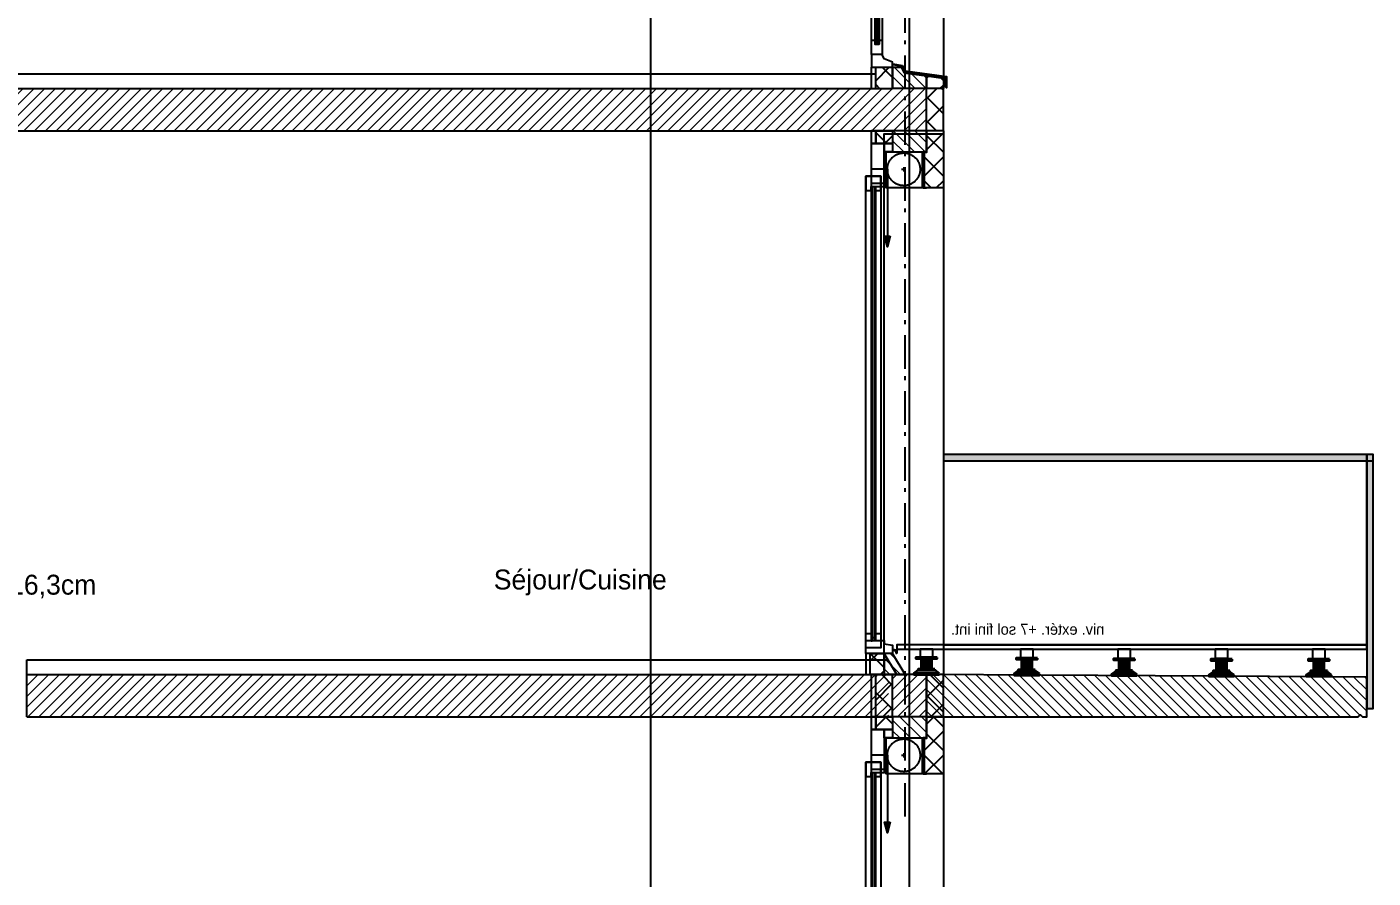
# Model space of a CAD drawing. Header units: centimetres. Extents: x -35664 to 50682, y -23001 to 23705.
# Drawn here: x 11530 to 12166, y -13743 to -13341 of the extents above; entities that cross this region are included whole.
import ezdxf

# ---------------------------------------------------------------- set-up
doc = ezdxf.new("R2010")
doc.units = ezdxf.units.CM
doc.header["$PDMODE"] = 67
doc.linetypes.add('Style de ligne -6', pattern=[1.04164, 0.625, -0.20828, 0.06943, -0.13893])
doc.linetypes.add('VW-02', pattern=[0.69435, 0.48607, -0.20828])
doc.layers.get('0').update_dxf_attribs({"color": 252})
doc.layers.add('B BATI-murs', color=252, linetype='Continuous', lineweight=35)
for name, color, linetype in [('B BATI-murs_Hatch', 252, 'Continuous'), ('B GÈnÈral_Hatch', 252, 'Continuous'), ('B Général', 252, 'Continuous'), ('C ANNOTATIONS-texte', 252, 'Continuous'), ('GÈnÈral_Hatch', 252, 'Continuous'), ('Général', 252, 'Continuous'), ('prlm-Coupe', 252, 'Continuous'), ('prlm-EAU-EP', 141, 'Continuous')]:
    doc.layers.add(name, color=color, linetype=linetype)
doc.styles.add('Eurostile', font='Eurosti.TTF')
doc.styles.add('Eurostile (italic)', font='Eurostib.TTF')
doc.dimstyles.new('100é', dxfattribs={"dimtxt": 16.471002, "dimasz": 6.232178, "dimexe": 10, "dimexo": 25, "dimgap": 1, "dimtad": 1, "dimdec": 1, "dimtxsty": 'Eurostile', "dimblk": 'A 90.VW_SLASH', "dimblk1": 'A 90.VW_SLASH', "dimblk2": 'A 90.VW_SLASH', "dimcen": 0, "dimdle": 10, "dimazin": 0, "dimtfac": 1, "dimtdec": 1, "dimtix": 1, "dimtmove": 0, "dimatfit": 0, "dimldrblk": 'A 90.VW_FILLEDARROW', "dimfxl": 1, "dimfrac": 2, "dimtolj": 1, "dimarcsym": 0})
pattern_1 = [(45, (-23116.8977, 10090.366), (2.4253472, -2.6458333), [])]
pattern_2 = [(135, (-23116.898, 10090.366), (-5.6568542, -5.6568542), []), (225, (-23116.898, 10090.366), (-5.6568542, 5.6568542), [])]
pattern_3 = [(45, (0, 0), (-5.65685, 5.65685), []), (135, (0, 0), (5.65685, 5.65685), [])]
pattern_4 = [(45, (0, 0), (2.42535, -2.64583), [])]

# ---------------------------------------------------------------- blocks, each defined once
blk = doc.blocks.new('A 90.VW_SLASH')
at = {"linetype": 'ByBlock', "lineweight": -2}
blk.add_line((1.6, 0), (-1, 0), dxfattribs=at)
at = {"linetype": 'Continuous', "lineweight": 20, "flags": 128}
blk.add_lwpolyline([(0.5, 0.5), (-0.5, -0.5)], dxfattribs=at)
blk = doc.blocks.new('*D280')
at = {"layer": 'Defpoints', "color": 0, "transparency": 16777216}
for p in [(11824.94, -12422.69), (11874.3, -12422.69), (11874.3, -13970.85)]:
    blk.add_point(p, dxfattribs=at)
at = {"layer": 'prlm-EAU-EP', "color": 0, "lineweight": -2, "transparency": 16777216}
for p, q in [((11849.3, -12422.69), (11814.94, -12422.69)), ((11824.94, -13964.62), (11824.94, -12428.93)), ((11849.3, -13970.85), (11814.94, -13970.85))]:
    blk.add_line(p, q, dxfattribs=at)
at = {"layer": 'prlm-EAU-EP', "color": 0, "lineweight": -2, "transparency": 16777216, "xscale": 6.232177734375, "yscale": 6.232177734375, "zscale": 6.232177734375}
for p, rotation in [((11824.94, -12422.69), 90), ((11824.94, -13970.85), 270)]:
    blk.add_blockref('A 90.VW_SLASH', p, dxfattribs=dict(at, rotation=rotation))
at = {"layer": 'prlm-EAU-EP', "color": 0, "transparency": 16777216, "insert": (11816.69, -13196.77), "char_height": 16.471, "attachment_point": 5, "rotation": 90, "style": 'Eurostile'}
blk.add_mtext('\\A1;1548.16', dxfattribs=at)
blk = doc.blocks.new('A 90.VW_FILLEDARROW')
at = {"linetype": 'Continuous'}
blk.add_hatch(color=250, dxfattribs=at).paths.add_polyline_path([(-1.6, 0.43), (0, 0), (-1.6, -0.43)])
at = {"linetype": 'Continuous', "flags": 128}
blk.add_lwpolyline([(-1.6, 0.43), (0, 0), (-1.6, -0.43)], close=True, dxfattribs=at)
blk = doc.blocks.new('B 90.F 220 All. fixe Coupe (2D)')
at = {"layer": 'B GÈnÈral_Hatch', "linetype": 'Continuous'}
h = blk.add_hatch(dxfattribs=at)
h.set_pattern_fill('02_ISOLANT', color=256, style=0, pattern_type=2)
h.set_pattern_definition(pattern_3)
h.paths.add_polyline_path([(-116.7, 17), (-89.7, 17), (-89.7, 8), (-106.7, 8), (-106.7, 9), (-116.7, 9)])
for points in [[(-89.7, 9), (-89.8, 9), (-89.8, 7.6), (-106.6, 7.6), (-106.6, 9.1), (-116.7, 9.1), (-116.7, 9), (-106.7, 9), (-106.7, 7.5), (-89.7, 7.5)], [(-66.85, -8.15), (-61.85, -9.49), (-66.85, -10.83)], [(-90.4, -15.1), (28.33, -15.1), (28.33, -15.6), (-90.4, -15.6)], [(-90.4, -17.1), (28.33, -17.1), (28.33, -16.6), (-90.4, -16.6)], [(35.26, -13.43), (119.37, -13.43), (119.37, -13.93), (35.26, -13.93)], [(35.26, -15.43), (119.37, -15.43), (119.37, -14.93), (35.26, -14.93)]]:
    blk.add_hatch(color=250, dxfattribs=at).paths.add_polyline_path(points)
at = {"layer": 'B GÈnÈral_Hatch', "linetype": 'Continuous', "lineweight": 18}
h = blk.add_hatch(dxfattribs=at)
h.set_pattern_fill('50_BETON', color=256, style=0, pattern_type=2)
h.set_pattern_definition(pattern_4)
h.paths.add_polyline_path([(-116.7, -7), (-106.7, -7), (-106.7, 9), (-116.7, 9)])
at = {"layer": 'B GÈnÈral_Hatch', "linetype": 'Continuous'}
h = blk.add_hatch(dxfattribs=at)
h.set_pattern_fill('02_ISOLANT', color=256, style=0, pattern_type=2)
h.set_pattern_definition(pattern_3)
h.paths.add_polyline_path([(-116.7, -15), (-116.7, -7), (-110.7, -7), (-110.7, -15)])
at = {"layer": 'GÈnÈral_Hatch', "linetype": 'Continuous'}
h = blk.add_hatch(dxfattribs=at)
h.set_pattern_fill('02_ISOLANT', color=256, style=0, pattern_type=2)
h.set_pattern_definition(pattern_3)
h.paths.add_polyline_path([(140.27, 9), (134.3, 9), (135.41, 17), (140.27, 17)])
at = {"layer": 'GÈnÈral_Hatch', "linetype": 'Continuous', "lineweight": 18}
h = blk.add_hatch(dxfattribs=at)
h.set_pattern_fill('50_BETON', color=256, style=0, pattern_type=2)
h.set_pattern_definition(pattern_4)
h.paths.add_polyline_path([(140.27, -7), (130.27, -7), (130.26, -3), (132.86, -1.5), (134.3, 9), (140.27, 9)])
at = {"layer": 'GÈnÈral_Hatch', "linetype": 'Continuous'}
h = blk.add_hatch(dxfattribs=at)
h.set_pattern_fill('02_ISOLANT', color=256, style=0, pattern_type=2)
h.set_pattern_definition(pattern_3)
h.paths.add_polyline_path([(140.27, -15), (130.27, -15), (130.27, -7), (140.27, -7)])
at = {"layer": 'B Général', "linetype": 'VW-02', "ltscale": 25.4}
for p, q in [((-99.45, -1.75), (-97.45, -1.75)), ((-98.45, -0.75), (-98.45, -2.75))]:
    blk.add_line(p, q, dxfattribs=at)
at = {"layer": 'B Général', "linetype": 'Continuous'}
for p, q in [((-110.7, -7), (-110.7, -17)), ((-98.55, -9.49), (-61.85, -9.49))]:
    blk.add_line(p, q, dxfattribs=at)
at = {"layer": 'B Général', "linetype": 'Continuous', "flags": 128}
for points in [[(-116.7, 17), (-89.7, 17), (-89.7, 8), (-106.7, 8), (-106.7, 9), (-116.7, 9)], [(-116.7, -7), (-106.7, -7), (-106.7, 9), (-116.7, 9)]]:
    blk.add_lwpolyline(points, dxfattribs=at)
for points in [[(129.79, -2.89), (129.06, -7), (128.6, -7), (129.41, -2.44), (131.9, -1), (134.59, 18.5), (139.92, 18.5), (138.67, 17.31), (137.98, 17.35), (138.67, 18), (135.05, 18), (132.4, -1.27)], [(-89.7, 9), (-89.8, 9), (-89.8, 7.6), (-106.6, 7.6), (-106.6, 9.1), (-116.7, 9.1), (-116.7, 9), (-106.7, 9), (-106.7, 7.5), (-89.7, 7.5), (-89.7, 9)], [(-116.7, -15), (-116.7, -7), (-110.7, -7), (-110.7, -15)], [(-110.7, -11), (-110.7, -7), (-106.7, -7), (-106.7, -11)], [(-90.2, -17), (-110.7, -17), (-110.7, -11), (-90.2, -11)], [(-95.31, -12.6), (26.36, -12.6), (26.36, -19.6), (-95.31, -19.6)], [(-66.85, -8.15), (-61.85, -9.49), (-66.85, -10.83)], [(-116.7, -17), (-116.7, -15), (-110.7, -15), (-110.7, -17)]]:
    blk.add_lwpolyline(points, close=True, dxfattribs=at)
at = {"layer": 'B Général', "linetype": 'Continuous', "lineweight": 25, "flags": 128}
blk.add_lwpolyline([(-106.7, -10), (-106.7, 7), (-89.7, 7), (-89.7, -10)], close=True, dxfattribs=at)
at = {"layer": 'B Général', "flags": 128}
for points in [[(-98.8, -11), (-91.87, -11), (-91.87, -17), (-98.8, -17)], [(-88.43, -15.1), (-88.43, -12.6), (-95.31, -12.6), (-95.31, -19.6), (-88.43, -19.6), (-88.43, -17.1), (-90.4, -17.1), (-90.4, -15.1)], [(26.36, -15.1), (26.36, -12.6), (33.24, -12.6), (33.24, -19.6), (26.36, -19.6), (26.36, -17.1), (28.33, -17.1), (28.33, -15.1)], [(37.24, -13.43), (37.24, -12), (30.36, -12), (30.36, -17), (37.24, -17), (37.24, -15.43), (35.26, -15.43), (35.26, -13.43)], [(117.39, -13.43), (117.39, -12), (124.27, -12), (124.27, -17), (117.39, -17), (117.39, -15.43), (119.37, -15.43), (119.37, -13.43)], [(124.27, -17), (130.27, -17), (130.27, -7), (127.86, -7), (126.27, -11), (124.27, -12)], [(-90.4, -15.1), (28.33, -15.1), (28.33, -15.6), (-90.4, -15.6)], [(-90.4, -17.1), (28.33, -17.1), (28.33, -16.6), (-90.4, -16.6)], [(35.26, -13.43), (119.37, -13.43), (119.37, -13.93), (35.26, -13.93)], [(35.26, -15.43), (119.37, -15.43), (119.37, -14.93), (35.26, -14.93)]]:
    blk.add_lwpolyline(points, close=True, dxfattribs=at)
at = {"layer": 'B Général', "linetype": 'Continuous'}
blk.add_open_spline([(-105.23, -5.59), (-104.2, -7.39), (-100.62, -9.48), (-96.47, -9.5), (-92.87, -7.45), (-90.78, -3.87), (-90.76, 0.28), (-92.81, 3.88), (-96.39, 5.98), (-100.54, 6), (-104.14, 3.94), (-106.23, 0.36), (-106.26, -3.79), (-105.23, -5.59)], degree=2, dxfattribs=at)
at = {"layer": 'Général', "linetype": 'Continuous'}
for p, q in [((-89.7, 17), (135.41, 17)), ((37.24, -12), (117.39, -12)), ((117.39, -17), (37.24, -17)), ((137.4, -15), (130.27, -15)), ((140.27, -17), (130.27, -17))]:
    blk.add_line(p, q, dxfattribs=at)
at = {"layer": 'Général', "linetype": 'Continuous', "flags": 128}
for points in [[(140.27, 9), (134.3, 9), (135.41, 17), (140.27, 17)], [(140.27, -7), (130.27, -7), (130.26, -3), (132.86, -1.5), (134.3, 9), (140.27, 9)], [(140.27, -15), (130.27, -15), (130.27, -7), (140.27, -7)]]:
    blk.add_lwpolyline(points, dxfattribs=at)
blk = doc.blocks.new('B 90.PF 220 Coupe')
at = {"layer": 'B GÈnÈral_Hatch', "linetype": 'Continuous'}
h = blk.add_hatch(dxfattribs=at)
h.set_pattern_fill('02_ISOLANT', color=256, style=0, pattern_type=2)
h.set_pattern_definition(pattern_3)
h.paths.add_polyline_path([(-116.7, 17), (-89.7, 17), (-89.7, 8), (-106.7, 8), (-106.7, 9), (-116.7, 9)])
for points in [[(-89.7, 9), (-89.8, 9), (-89.8, 7.6), (-106.6, 7.6), (-106.6, 9.1), (-116.7, 9.1), (-116.7, 9), (-106.7, 9), (-106.7, 7.5), (-89.7, 7.5)], [(-66.85, -8.15), (-61.85, -9.49), (-66.85, -10.83)], [(-90.4, -15.1), (124.33, -15.1), (124.33, -15.6), (-90.4, -15.6)], [(-90.4, -17.1), (124.33, -17.1), (124.33, -16.6), (-90.4, -16.6)]]:
    blk.add_hatch(color=250, dxfattribs=at).paths.add_polyline_path(points)
at = {"layer": 'B GÈnÈral_Hatch', "linetype": 'Continuous', "lineweight": 18}
h = blk.add_hatch(dxfattribs=at)
h.set_pattern_fill('50_BETON', color=256, style=0, pattern_type=2)
h.set_pattern_definition(pattern_4)
h.paths.add_polyline_path([(-116.7, -7), (-106.7, -7), (-106.7, 9), (-116.7, 9)])
h = blk.add_hatch(dxfattribs=at)
h.set_pattern_fill('50_BETON', color=256, style=0, pattern_type=2)
h.set_pattern_definition(pattern_4)
h.paths.add_polyline_path([(140.3, -11), (140.3, -1), (130.3, -7), (130.3, -11)])
at = {"layer": 'B GÈnÈral_Hatch', "linetype": 'Continuous'}
h = blk.add_hatch(dxfattribs=at)
h.set_pattern_fill('02_ISOLANT', color=256, style=0, pattern_type=2)
h.set_pattern_definition(pattern_3)
h.paths.add_polyline_path([(-116.7, -15), (-116.7, -7), (-110.7, -7), (-110.7, -15)])
at = {"layer": 'GÈnÈral_Hatch', "linetype": 'Continuous'}
h = blk.add_hatch(dxfattribs=at)
h.set_pattern_fill('02_ISOLANT', color=256, style=0, pattern_type=2)
h.set_pattern_definition(pattern_3)
h.paths.add_polyline_path([(130.3, -11), (140.3, -11), (140.3, -17.6), (130.3, -17.6)])
at = {"layer": 'B Général', "linetype": 'VW-02', "ltscale": 25.4}
for p, q in [((-99.45, -1.75), (-97.45, -1.75)), ((-98.45, -0.75), (-98.45, -2.75))]:
    blk.add_line(p, q, dxfattribs=at)
at = {"layer": 'B Général', "linetype": 'Continuous'}
for p, q in [((-110.7, -7), (-110.7, -17)), ((104.64, -11), (-101.87, -11)), ((-98.55, -9.49), (-61.85, -9.49))]:
    blk.add_line(p, q, dxfattribs=at)
at = {"layer": 'B Général', "linetype": 'Continuous', "flags": 128}
for points in [[(-116.7, 17), (-89.7, 17), (-89.7, 8), (-106.7, 8), (-106.7, 9), (-116.7, 9)], [(-116.7, -7), (-106.7, -7), (-106.7, 9), (-116.7, 9)]]:
    blk.add_lwpolyline(points, dxfattribs=at)
for points in [[(-115.2, 17), (140.32, 17), (140.32, -5), (130.32, -11), (138.32, -11), (138.32, -11), (-115.2, -11)], [(-89.7, 9), (-89.8, 9), (-89.8, 7.6), (-106.6, 7.6), (-106.6, 9.1), (-116.7, 9.1), (-116.7, 9), (-106.7, 9), (-106.7, 7.5), (-89.7, 7.5), (-89.7, 9)], [(-116.7, -15), (-116.7, -7), (-110.7, -7), (-110.7, -15)], [(-110.7, -11), (-110.7, -7), (-106.7, -7), (-106.7, -11)], [(-90.2, -17), (-110.7, -17), (-110.7, -11), (-90.2, -11)], [(-95.31, -12.6), (127.74, -12.6), (127.74, -19.6), (-95.31, -19.6)], [(-66.85, -8.15), (-61.85, -9.49), (-66.85, -10.83)], [(-116.7, -17), (-116.7, -15), (-110.7, -15), (-110.7, -17)]]:
    blk.add_lwpolyline(points, close=True, dxfattribs=at)
at = {"layer": 'B Général', "linetype": 'Continuous', "lineweight": 25, "flags": 128}
for points in [[(-106.7, -10), (-106.7, 7), (-89.7, 7), (-89.7, -10)], [(140.3, -11), (140.3, -1), (140.3, -1), (140.3, -1), (130.3, -7), (130.3, -11)]]:
    blk.add_lwpolyline(points, close=True, dxfattribs=at)
at = {"layer": 'B Général', "flags": 128}
for points in [[(-98.8, -11), (-91.87, -11), (-91.87, -17), (-98.8, -17)], [(-88.43, -15.1), (-88.43, -12.6), (-95.31, -12.6), (-95.31, -19.6), (-88.43, -19.6), (-88.43, -17.1), (-90.4, -17.1), (-90.4, -15.1)], [(120.86, -15.1), (120.86, -12.6), (127.74, -12.6), (127.74, -19.6), (120.86, -19.6), (120.86, -17.1), (122.83, -17.1), (122.83, -15.1)], [(124.3, -19.6), (124.3, -11), (125.8, -11), (126.48, -7), (130.3, -7), (130.3, -19.6)], [(-90.4, -15.1), (124.33, -15.1), (124.33, -15.6), (-90.4, -15.6)], [(-90.4, -17.1), (124.33, -17.1), (124.33, -16.6), (-90.4, -16.6)]]:
    blk.add_lwpolyline(points, close=True, dxfattribs=at)
at = {"layer": 'B Général', "linetype": 'Continuous'}
blk.add_open_spline([(-105.23, -5.59), (-104.2, -7.39), (-100.62, -9.48), (-96.47, -9.5), (-92.87, -7.45), (-90.78, -3.87), (-90.76, 0.28), (-92.81, 3.88), (-96.39, 5.98), (-100.54, 6), (-104.14, 3.94), (-106.23, 0.36), (-106.26, -3.79), (-105.23, -5.59)], degree=2, dxfattribs=at)
at = {"layer": 'Général', "linetype": 'Continuous'}
for p, q in [((130.19, -5.47), (130.19, -5.02)), ((130.3, -19.6), (140.3, -19.6))]:
    blk.add_line(p, q, dxfattribs=at)
at = {"layer": 'Général', "linetype": 'Continuous', "flags": 128}
for points in [[(128.34, -7), (128.69, -5.02), (130.19, -5.02), (129.82, -5.02)], [(128.8, -7), (129.07, -5.47), (130.19, -5.47)]]:
    blk.add_lwpolyline(points, dxfattribs=at)
blk.add_lwpolyline([(130.3, -11), (140.3, -11), (140.3, -17.6), (130.3, -17.6)], close=True, dxfattribs=at)
blk = doc.blocks.new('B 90.Groupe-367-1')
at = {"layer": 'B BATI-murs_Hatch', "linetype": 'Continuous'}
for points in [[(-45.91, -34.82), (-35.91, -34.82), (-35.91, -35.32), (-45.91, -35.32)], [(-43.41, -35.32), (-38.41, -35.32), (-38.41, -40.32), (-43.41, -40.32)], [(-46.91, -42.32), (-34.91, -42.32), (-34.91, -42.82), (-46.91, -42.82)], [(-44.91, -40.32), (-36.91, -40.32), (-36.91, -40.82), (-44.91, -40.82)]]:
    blk.add_hatch(color=250, dxfattribs=at).paths.add_polyline_path(points)
at = {"layer": 'B BATI-murs', "linetype": 'Continuous'}
for p, q in [((-46.91, -42.32), (-44.91, -40.82)), ((-36.91, -40.82), (-34.91, -42.32))]:
    blk.add_line(p, q, dxfattribs=at)
at = {"layer": 'B BATI-murs', "linetype": 'Continuous', "flags": 128}
for points in [[(-45.91, -34.82), (-35.91, -34.82), (-35.91, -35.32), (-45.91, -35.32)], [(-43.41, -35.32), (-38.41, -35.32), (-38.41, -40.32), (-43.41, -40.32)], [(-46.91, -42.32), (-34.91, -42.32), (-34.91, -42.82), (-46.91, -42.82)], [(-44.91, -40.32), (-36.91, -40.32), (-36.91, -40.82), (-44.91, -40.82)]]:
    blk.add_lwpolyline(points, close=True, dxfattribs=at)
blk = doc.blocks.new('B 90.Groupe-368-1')
at = {"layer": 'B BATI-murs_Hatch', "linetype": 'Continuous'}
for points in [[(0.09, -34.54), (10.09, -34.54), (10.09, -35.04), (0.09, -35.04)], [(2.59, -35.04), (7.59, -35.04), (7.59, -40.04), (2.59, -40.04)], [(-0.91, -42.04), (11.09, -42.04), (11.09, -42.54), (-0.91, -42.54)], [(1.09, -40.04), (9.09, -40.04), (9.09, -40.54), (1.09, -40.54)]]:
    blk.add_hatch(color=250, dxfattribs=at).paths.add_polyline_path(points)
at = {"layer": 'B BATI-murs', "linetype": 'Continuous'}
for p, q in [((-0.91, -42.04), (1.09, -40.54)), ((9.09, -40.54), (11.09, -42.04))]:
    blk.add_line(p, q, dxfattribs=at)
at = {"layer": 'B BATI-murs', "linetype": 'Continuous', "flags": 128}
for points in [[(0.09, -34.54), (10.09, -34.54), (10.09, -35.04), (0.09, -35.04)], [(2.59, -35.04), (7.59, -35.04), (7.59, -40.04), (2.59, -40.04)], [(-0.91, -42.04), (11.09, -42.04), (11.09, -42.54), (-0.91, -42.54)], [(1.09, -40.04), (9.09, -40.04), (9.09, -40.54), (1.09, -40.54)]]:
    blk.add_lwpolyline(points, close=True, dxfattribs=at)
blk = doc.blocks.new('B 90.Groupe-369-1')
at = {"layer": 'B BATI-murs_Hatch', "linetype": 'Continuous'}
for points in [[(93.49, -33.99), (103.49, -33.99), (103.49, -34.49), (93.49, -34.49)], [(95.99, -34.49), (100.99, -34.49), (100.99, -39.49), (95.99, -39.49)], [(92.49, -41.49), (104.49, -41.49), (104.49, -41.99), (92.49, -41.99)], [(94.49, -39.49), (102.49, -39.49), (102.49, -39.99), (94.49, -39.99)]]:
    blk.add_hatch(color=250, dxfattribs=at).paths.add_polyline_path(points)
at = {"layer": 'B BATI-murs', "linetype": 'Continuous'}
for p, q in [((92.49, -41.49), (94.49, -39.99)), ((102.49, -39.99), (104.49, -41.49))]:
    blk.add_line(p, q, dxfattribs=at)
at = {"layer": 'B BATI-murs', "linetype": 'Continuous', "flags": 128}
for points in [[(93.49, -33.99), (103.49, -33.99), (103.49, -34.49), (93.49, -34.49)], [(95.99, -34.49), (100.99, -34.49), (100.99, -39.49), (95.99, -39.49)], [(92.49, -41.49), (104.49, -41.49), (104.49, -41.99), (92.49, -41.99)], [(94.49, -39.49), (102.49, -39.49), (102.49, -39.99), (94.49, -39.99)]]:
    blk.add_lwpolyline(points, close=True, dxfattribs=at)
blk = doc.blocks.new('B 90.Groupe-370-1')
at = {"layer": 'B BATI-murs_Hatch', "linetype": 'Continuous'}
for points in [[(46.09, -34.25), (56.09, -34.25), (56.09, -34.75), (46.09, -34.75)], [(48.59, -34.75), (53.59, -34.75), (53.59, -39.75), (48.59, -39.75)], [(45.09, -41.75), (57.09, -41.75), (57.09, -42.25), (45.09, -42.25)], [(47.09, -39.75), (55.09, -39.75), (55.09, -40.25), (47.09, -40.25)]]:
    blk.add_hatch(color=250, dxfattribs=at).paths.add_polyline_path(points)
at = {"layer": 'B BATI-murs', "linetype": 'Continuous'}
for p, q in [((45.09, -41.75), (47.09, -40.25)), ((55.09, -40.25), (57.09, -41.75))]:
    blk.add_line(p, q, dxfattribs=at)
at = {"layer": 'B BATI-murs', "linetype": 'Continuous', "flags": 128}
for points in [[(46.09, -34.25), (56.09, -34.25), (56.09, -34.75), (46.09, -34.75)], [(48.59, -34.75), (53.59, -34.75), (53.59, -39.75), (48.59, -39.75)], [(45.09, -41.75), (57.09, -41.75), (57.09, -42.25), (45.09, -42.25)], [(47.09, -39.75), (55.09, -39.75), (55.09, -40.25), (47.09, -40.25)]]:
    blk.add_lwpolyline(points, close=True, dxfattribs=at)
blk = doc.blocks.new('B 90.Groupe-371-1')
at = {"layer": 'B BATI-murs_Hatch', "linetype": 'Continuous'}
for points in [[(-91.91, -34.82), (-81.91, -34.82), (-81.91, -35.32), (-91.91, -35.32)], [(-89.41, -35.32), (-84.41, -35.32), (-84.41, -40.32), (-89.41, -40.32)], [(-92.91, -42.32), (-80.91, -42.32), (-80.91, -42.82), (-92.91, -42.82)], [(-90.91, -40.32), (-82.91, -40.32), (-82.91, -40.82), (-90.91, -40.82)]]:
    blk.add_hatch(color=250, dxfattribs=at).paths.add_polyline_path(points)
at = {"layer": 'B BATI-murs', "linetype": 'Continuous'}
for p, q in [((-92.91, -42.32), (-90.91, -40.82)), ((-82.91, -40.82), (-80.91, -42.32))]:
    blk.add_line(p, q, dxfattribs=at)
at = {"layer": 'B BATI-murs', "linetype": 'Continuous', "flags": 128}
for points in [[(-91.91, -34.82), (-81.91, -34.82), (-81.91, -35.32), (-91.91, -35.32)], [(-89.41, -35.32), (-84.41, -35.32), (-84.41, -40.32), (-89.41, -40.32)], [(-92.91, -42.32), (-80.91, -42.32), (-80.91, -42.82), (-92.91, -42.82)], [(-90.91, -40.32), (-82.91, -40.32), (-82.91, -40.82), (-90.91, -40.82)]]:
    blk.add_lwpolyline(points, close=True, dxfattribs=at)
blk = doc.blocks.new('B 90.Coupe Balcon 208')
at = {"layer": 'B GÈnÈral_Hatch', "linetype": 'Continuous'}
for points in [[(-112.51, 59), (-112.51, 62), (90.5, 62), (90.5, 59)], [(-112.51, 62), (-109.51, 62), (-109.51, -58), (-112.51, -58)]]:
    blk.add_hatch(color=250, dxfattribs=at).paths.add_polyline_path(points)
at = {"layer": 'B GÈnÈral_Hatch', "linetype": 'Continuous', "lineweight": 18}
h = blk.add_hatch(dxfattribs=at)
h.set_pattern_fill('50_BETON', color=256, style=0, pattern_type=2)
h.set_pattern_definition(pattern_4)
h.paths.add_polyline_path([(-107.51, -62), (-109.51, -62), (-109.51, -43.26), (-63.5, -43), (98.48, -42), (98.49, -62), (-63.5, -62), (-105.51, -62), (-106.51, -61)])
at = {"layer": 'B Général', "linetype": 'Continuous', "flags": 128}
for points in [[(-112.51, 59), (-112.51, 62), (90.5, 62), (90.5, 59)], [(-112.51, 62), (-109.51, 62), (-109.51, -58), (-112.51, -58)], [(-109.51, 62), (90.5, 62), (90.5, -28), (-109.51, -28)], [(-107.51, -62), (-109.51, -62), (-109.51, -43.26), (-63.5, -43), (98.48, -42), (98.49, -62), (-63.5, -62), (-105.51, -62), (-106.51, -61)]]:
    blk.add_lwpolyline(points, close=True, dxfattribs=at)
at = {"layer": 'Général', "linetype": 'Continuous', "flags": 128}
for points in [[(-109.51, -28), (112.51, -28), (112.51, -30), (-109.51, -30)], [(-89.91, -29.99), (-83.91, -29.99), (-83.91, -34.82), (-89.91, -34.82)], [(-43.91, -29.99), (-37.91, -29.99), (-37.91, -34.25), (-43.91, -34.25)], [(2.09, -29.99), (8.09, -29.99), (8.09, -34.25), (2.09, -34.25)], [(48.09, -29.99), (54.09, -29.99), (54.09, -34.25), (48.09, -34.25)], [(95.49, -29.99), (101.49, -29.99), (101.49, -33.99), (95.49, -33.99)]]:
    blk.add_lwpolyline(points, close=True, dxfattribs=at)
at = {"layer": 'Général'}
for name in ['B 90.Groupe-371-1', 'B 90.Groupe-367-1', 'B 90.Groupe-368-1', 'B 90.Groupe-370-1', 'B 90.Groupe-369-1']:
    blk.add_blockref(name, (0, 0), dxfattribs=at)
at = {"layer": 'Général', "insert": (14.45, -18.03), "char_height": 5.169, "attachment_point": 1, "line_spacing_factor": 0.895453, "style": 'Eurostile (italic)'}
blk.add_mtext('niv. extér. +7 sol fini int.', dxfattribs=at)
blk = doc.blocks.new('B 90.axes 2')
at = {"layer": 'B Général', "linetype": 'Style de ligne -6', "ltscale": 25.4}
blk.add_line((4284.633, -1173.93), (4284.633, 1361.07), dxfattribs=at)
blk = doc.blocks.new('A$C373B78D5')
at = {"layer": 'B GÈnÈral_Hatch', "linetype": 'Continuous', "lineweight": 18}
h = blk.add_hatch(dxfattribs=at)
h.set_pattern_fill('50_BETON', color=256, style=0, pattern_type=2)
h.set_pattern_definition(pattern_1)
h.paths.add_polyline_path([(-11172.45, 4083), (-11172.45, 4103), (-11667.45, 4103), (-11667.45, 4083)])
at = {"layer": 'B GÈnÈral_Hatch', "linetype": 'Continuous'}
h = blk.add_hatch(dxfattribs=at)
h.set_pattern_fill('02_ISOLANT', color=256, angle=153.37697, style=0, pattern_type=2)
h.set_pattern_definition([(198.376974, (-23116.898, 10090.366), (2.5221414, -7.5920223), []), (288.376974, (-23116.898, 10090.366), (-7.5920223, -2.5221414), [])])
h.paths.add_polyline_path([(-11172.45, 4103.03), (-11172.49, 4103.03), (-11172.45, 4103)])
at = {"layer": 'B GÈnÈral_Hatch', "linetype": 'Continuous', "lineweight": 18}
h = blk.add_hatch(dxfattribs=at)
h.set_pattern_fill('50_BETON', color=256, style=0, pattern_type=2)
h.set_pattern_definition(pattern_1)
h.paths.add_polyline_path([(-11172.45, 4083), (-11156.45, 4083), (-11156.45, 4103.03), (-11172.45, 4103.03)])
at = {"layer": 'B GÈnÈral_Hatch', "linetype": 'Continuous'}
h = blk.add_hatch(dxfattribs=at)
h.set_pattern_fill('02_ISOLANT', color=256, angle=90, style=0, pattern_type=2)
h.set_pattern_definition(pattern_2)
h.paths.add_polyline_path([(-11156.45, 4083), (-11148.45, 4083), (-11148.45, 4103.03), (-11156.45, 4103.03)])
at = {"layer": 'B GÈnÈral_Hatch', "linetype": 'Continuous', "lineweight": 18}
h = blk.add_hatch(dxfattribs=at)
h.set_pattern_fill('50_BETON', color=256, style=0, pattern_type=2)
h.set_pattern_definition(pattern_1)
h.paths.add_polyline_path([(-11581.45, 3826), (-11581.45, 3806), (-11174.45, 3806), (-11174.45, 3826)])
at = {"layer": 'B GÈnÈral_Hatch', "linetype": 'Continuous'}
h = blk.add_hatch(dxfattribs=at)
h.set_pattern_fill('02_ISOLANT', color=256, angle=90, style=0, pattern_type=2)
h.set_pattern_definition(pattern_2)
h.paths.add_polyline_path([(-11180.45, 3806), (-11172.45, 3806), (-11172.45, 3825.98), (-11180.45, 3825.98)])
at = {"layer": 'B GÈnÈral_Hatch', "linetype": 'Continuous', "lineweight": 18}
h = blk.add_hatch(dxfattribs=at)
h.set_pattern_fill('50_BETON', color=256, style=0, pattern_type=2)
h.set_pattern_definition(pattern_1)
h.paths.add_polyline_path([(-11172.45, 3806), (-11156.45, 3806), (-11156.45, 3825.98), (-11172.45, 3825.98)])
at = {"layer": 'B GÈnÈral_Hatch', "linetype": 'Continuous'}
h = blk.add_hatch(dxfattribs=at)
h.set_pattern_fill('02_ISOLANT', color=256, angle=90, style=0, pattern_type=2)
h.set_pattern_definition(pattern_2)
h.paths.add_polyline_path([(-11156.45, 3806), (-11148.45, 3806), (-11148.45, 3825.98), (-11156.45, 3825.98)])
at = {"layer": 'B Général', "linetype": 'Continuous'}
for p, q in [((-11667.45, 4110), (-11182.45, 4110)), ((-11667.45, 4110), (-11182.45, 4110)), ((-11182.45, 4110), (-11180.45, 4110)), ((-11667.45, 4103), (-11172.45, 4103)), ((-11148.45, 4103.03), (-11172.49, 4103.03)), ((-11172.45, 4103), (-11172.45, 4103.03)), ((-11172.45, 4103), (-11172.45, 4103.03)), ((-11156.45, 4083), (-11156.45, 4103.03)), ((-11156.45, 4083), (-11156.45, 4103.03)), ((-11148.45, 4083), (-11148.45, 4103.03)), ((-11148.45, 4083), (-11148.45, 4103.03)), ((-11667.45, 4083), (-11182.45, 4083)), ((-11667.45, 4083), (-11182.45, 4083)), ((-11172.45, 4083), (-11182.45, 4083)), ((-11172.45, 4083), (-11182.45, 4083)), ((-11148.45, 4083), (-11172.45, 4083)), ((-11581.45, 3833), (-11174.45, 3833)), ((-11581.45, 3833), (-11174.45, 3833)), ((-11581.45, 3806), (-11581.45, 3833)), ((-11581.45, 3826), (-11174.45, 3826)), ((-11182.45, 3806), (-11182.45, 3825.98)), ((-11148.45, 3825.98), (-11182.45, 3825.98)), ((-11182.45, 3806), (-11182.45, 3825.98)), ((-11180.45, 3806), (-11180.45, 3825.98)), ((-11180.45, 3806), (-11180.45, 3825.98)), ((-11172.45, 3806), (-11172.45, 3825.98)), ((-11172.45, 3806), (-11172.45, 3825.98)), ((-11156.45, 3806), (-11156.45, 3825.98)), ((-11156.45, 3806), (-11156.45, 3825.98)), ((-11148.45, 3806), (-11148.45, 3825.98)), ((-11148.45, 3806), (-11148.45, 3825.98)), ((-11581.45, 3806), (-11174.45, 3806)), ((-11581.45, 3806), (-11174.45, 3806)), ((-11148.45, 3806), (-11182.45, 3806))]:
    blk.add_line(p, q, dxfattribs=at)
at = {"layer": 'B Général', "linetype": 'Continuous', "flags": 128}
blk.add_lwpolyline([(-16050.41, 3203), (-11164.45, 3203), (-11164.45, 4445), (-12265.51, 4445), (-12265.51, 5035), (-13322.41, 5035), (-13322.41, 5331.87), (-14116.6, 5339.82)], dxfattribs=at)
at = {"layer": 'B Général'}
blk.add_blockref('B 90.axes 2', (-15451.09, 4932.77), dxfattribs=at)
at = {"layer": 'B Général', "rotation": 270}
for name, p in [('B 90.F 220 All. fixe Coupe (2D)', (-11165.45, 4243.3)), ('B 90.PF 220 Coupe', (-11165.45, 3966.3)), ('B 90.F 220 All. fixe Coupe (2D)', (-11165.45, 3689.3))]:
    blk.add_blockref(name, p, dxfattribs=at)
at = {"layer": 'B Général', "xscale": -1}
blk.add_blockref('B 90.Coupe Balcon 208', (-11057.97, 3868), dxfattribs=at)
at = {"layer": 'C ANNOTATIONS-texte', "insert": (-11667.45, 3873.16), "char_height": 9.3982, "width": 139.08, "attachment_point": 1, "line_spacing_factor": 0.895453, "style": 'Eurostile'}
blk.add_mtext('17hauteur de 16,3cm\\Pgiron 28cm\\Plargeur 85cm', dxfattribs=at)
at = {"layer": 'C ANNOTATIONS-texte', "insert": (-11360.9, 3875.6), "char_height": 9.3982, "attachment_point": 1, "rotation": 0.00002, "line_spacing_factor": 0.895453, "style": 'Eurostile'}
blk.add_mtext('Séjour/Cuisine', dxfattribs=at)

msp = doc.modelspace()

# ---------------------------------------------------------------- block references
at = {"layer": 'prlm-Coupe'}
msp.add_blockref('A$C373B78D5', (23111.623, -17472.851), dxfattribs=at)

# ---------------------------------------------------------------- dimensions: what is measured, and where the dimension line sits
at = {"layer": 'prlm-EAU-EP'}
dim = msp.add_linear_dim(base=(11824.941, -12422.694), p1=(11874.305, -13970.853), p2=(11874.305, -12422.694), angle=90, dimstyle='100é', override={"dimdec": 2, "dimzin": 0, "dimdsep": 46, "dimpost": '<>'}, dxfattribs=at)
dim.commit()
dim.dimension.update_dxf_attribs({"geometry": '*D280', "text_midpoint": (11816.686, -13196.774)})

doc.saveas('drawing.dxf')
